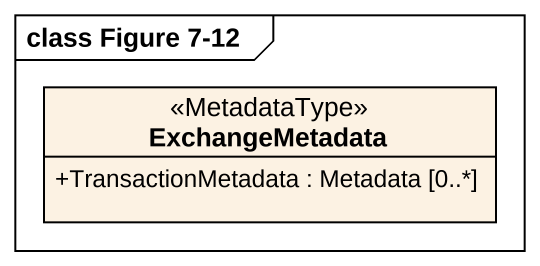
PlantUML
@startuml
mainframe class Figure 7-12
hide circle
hide empty members
skinparam classAttributeIconSize 0
class ExchangeMetadata <<MetadataType>> {
  +TransactionMetadata : Metadata [0..*]
}
@enduml
